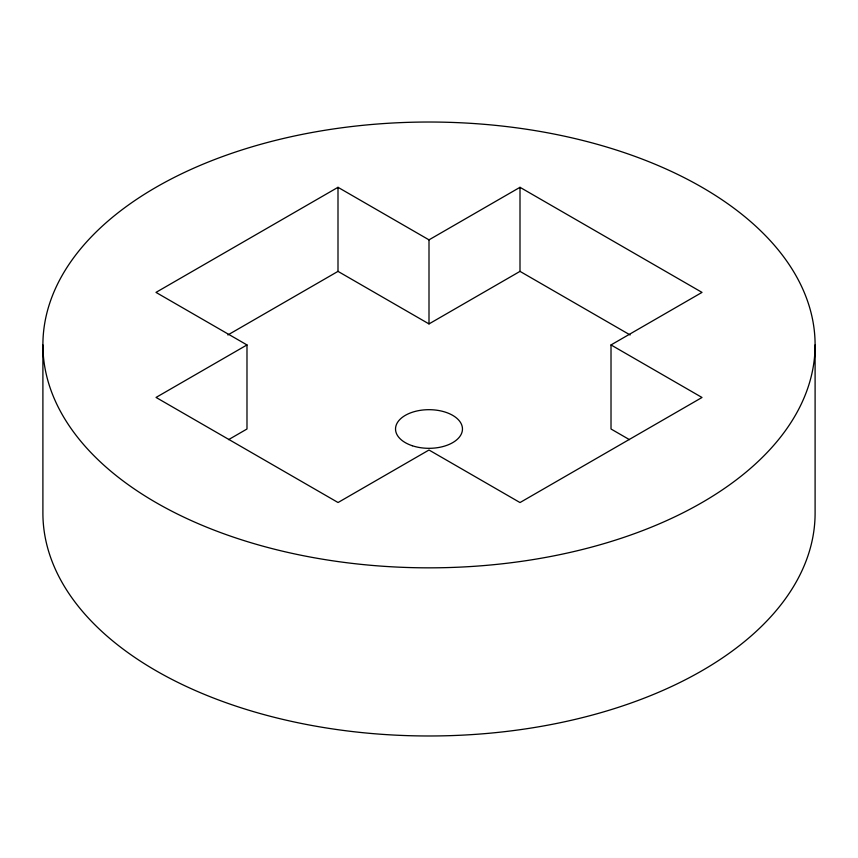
<?xml version="1.0" encoding="UTF-8"?>
<svg xmlns="http://www.w3.org/2000/svg" width="858" height="858" viewBox="0 0 858 858"><rect width="100%" height="100%" fill="white"/><g stroke="black" fill="none" stroke-linecap="round" stroke-linejoin="round"><path stroke-width="1.29" d="M629.44 439.639L611.014 429L611.014 344.937L702.016 292.396L520.002 187.312L429 239.854L337.998 187.312L155.984 292.396L246.986 344.937L246.986 429L228.571 439.639M227.863 334.963L337.998 271.375L429 323.916L520.002 271.375L630.137 334.963M246.986 344.937L156.049 397.436L338.052 502.52L429 450.01L520.002 502.552L702.016 397.479L611.014 344.937M815.1 344.937A386.1 222.908 0 0 1 235.95 537.977A386.1 222.908 0 0 1 235.95 151.887A386.1 222.908 0 0 1 815.1 344.937L815.1 513.063A386.1 222.908 0 0 1 429 735.982A386.1 222.908 0 0 1 42.9 513.063L42.9 344.937M520.002 187.312L520.002 271.375M429 239.854L429 323.916M337.998 187.312L337.998 271.375M412.269 445.731A33.462 19.316 0 0 0 462.462 429A33.462 19.316 0 0 0 412.269 412.269A33.462 19.316 0 0 0 412.269 445.731"/></g></svg>
